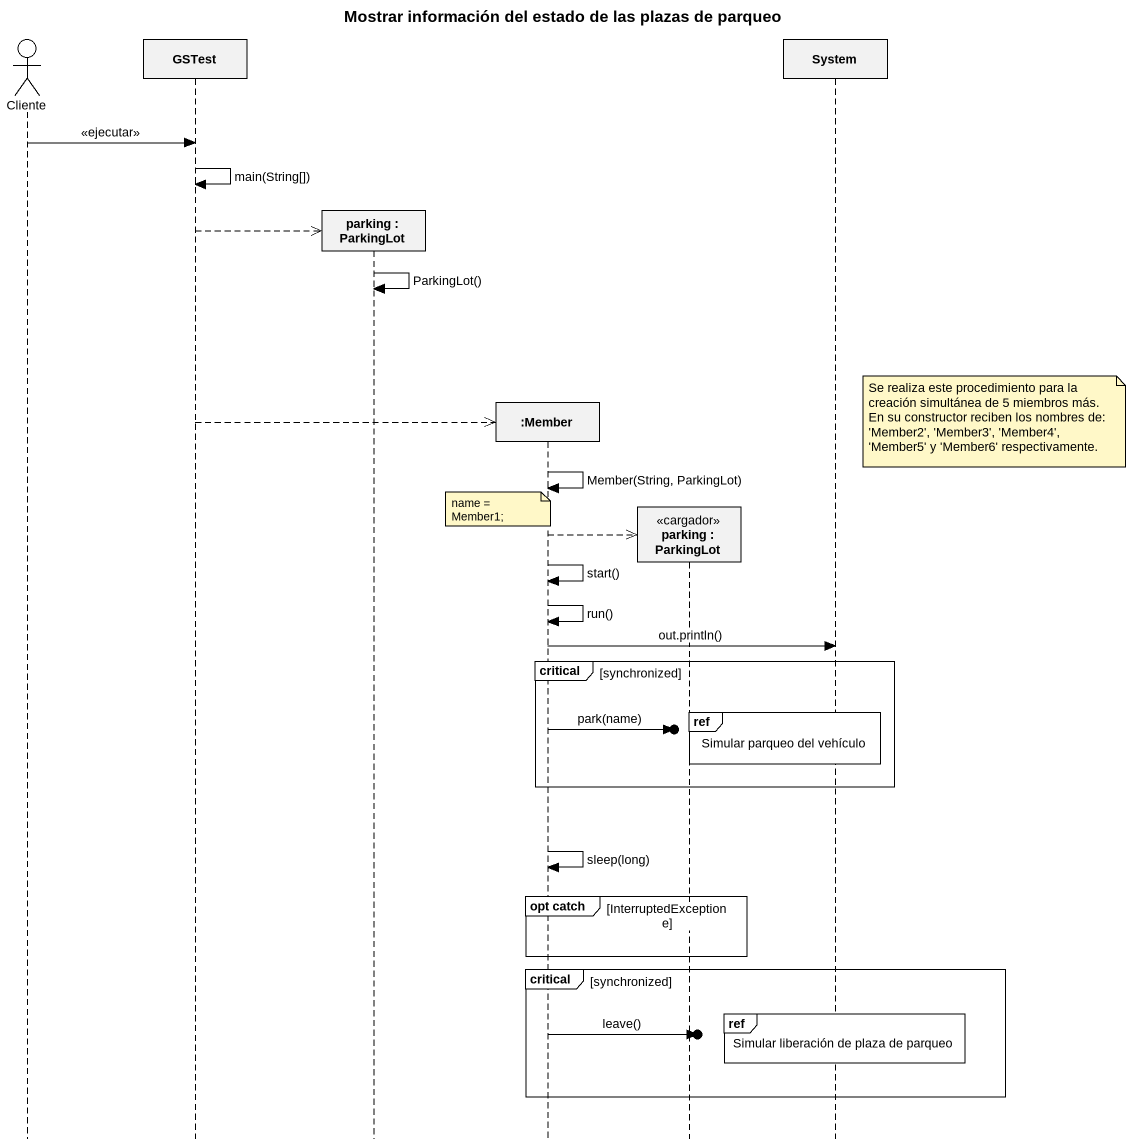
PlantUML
@startuml
title Mostrar información del estado de las plazas de parqueo
hide footbox
actor Cliente
participant GSTest
participant "parking : ParkingLot" as parking
participant ":Member" as Member
participant "parking : ParkingLot" as parking_2 <<cargador>>
participant System

Cliente -> GSTest : <<ejecutar>>
GSTest -> GSTest : main(String[])
GSTest -->> parking **
parking -> parking : ParkingLot()
note right of System
  Se realiza este procedimiento para la creación simultánea de 5 miembros más.
  En su constructor reciben los nombres de: 'Member2', 'Member3', 'Member4', 'Member5' y 'Member6' respectivamente.
end note
GSTest -->> Member **
Member -> Member : Member(String, ParkingLot)
note over Member : name = Member1;
Member -->> parking_2 **
Member -> Member : start()
Member -> Member : run()
Member -> System : out.println()
critical synchronized
  ref over parking_2, System : Simular parqueo del vehículo
  Member ->o] : park(name)
end
Member -> Member : sleep(long)
group opt catch [InterruptedException e]
end
critical synchronized
  ref over System : Simular liberación de plaza de parqueo
  Member ->o] : leave()
end
@enduml
